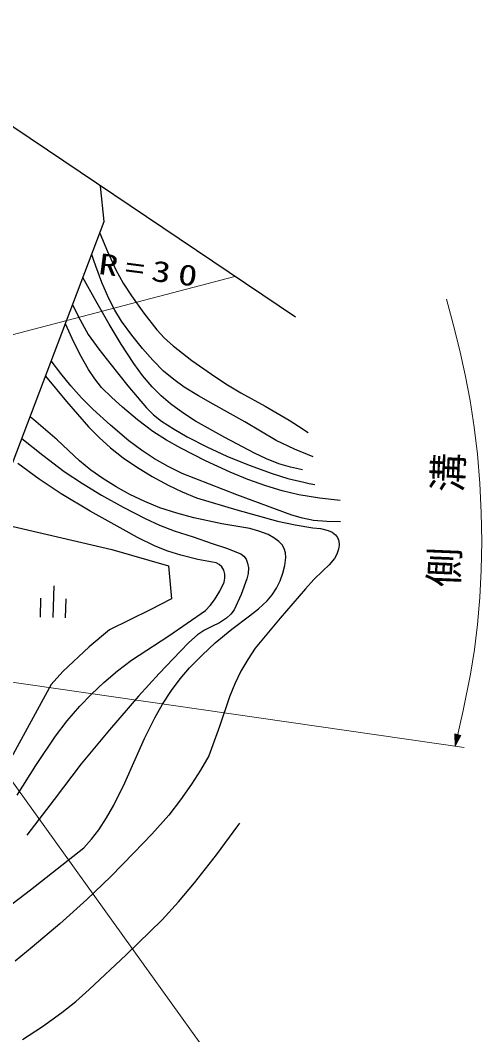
# Model space of a CAD drawing. Units: millimetres, scale not verified. Extents: x 40000 to 680000, y 20000 to 380000.
# Drawn here: x 309553 to 338734, y 244742 to 308880 of the extents above; entities that cross this region are included whole.
import ezdxf

# ---------------------------------------------------------------- set-up
doc = ezdxf.new("R2010")
doc.units = ezdxf.units.MM
doc.header["$LTSCALE"] = 1000
doc.layers.add('M-BGD', color=7, linetype='Continuous', lineweight=25)
doc.layers.add('M-BGD-HTXT', color=7, linetype='Continuous', lineweight=13)
doc.styles.add('ＭＳ ゴシック', font='')
doc.styles.get('ＭＳ ゴシック').set_extended_font_data('MS Gothic')

msp = doc.modelspace()

# ---------------------------------------------------------------- linework, layer by layer
at = {"layer": 'M-BGD'}
for p, q in [((326950, 290116), (299055, 308880)), ((314867, 296163), (314636, 298399)), ((307661, 277215), (314867, 296163)), ((307666, 277211), (315337, 275417)), ((315337, 275417), (318923, 274385)), ((318923, 274385), (319116, 272310)), ((311664, 273119), (311601, 271120)), ((310840, 272350), (310802, 271150)), ((312439, 272299), (312401, 271100)), ((319116, 272310), (317773, 271606)), ((317773, 271606), (315205, 270337)), ((315205, 270337), (313907, 269258)), ((313907, 269258), (312249, 267702)), ((312249, 267702), (311505, 266892)), ((311505, 266892), (308607, 261555))]:
    msp.add_line(p, q, dxfattribs=at)
for points in [[(314585, 295421), (315062, 294251), (315595, 293101), (316064, 292268), (316591, 291456), (317365, 290361), (318190, 289298), (318678, 288776), (319216, 288288), (320406, 287373), (321640, 286501), (322558, 285884), (323507, 285318), (325041, 284488), (326548, 283603), (327152, 283214), (327758, 282809)], [(328070, 281276), (326889, 281768), (325736, 282314), (323761, 283488), (321757, 284609), (320821, 285126), (319916, 285694), (319253, 286173), (318620, 286705), (317929, 287398), (317278, 288136), (316597, 288974), (315959, 289854), (315526, 290557), (315144, 291290), (314707, 292295), (314320, 293335), (314195, 293694), (314068, 294062)], [(327407, 280467), (326647, 280618), (325903, 280828), (325127, 281142), (324371, 281513), (322487, 282492), (320626, 283526), (319822, 284052), (319054, 284627), (318460, 285145), (317901, 285714), (317292, 286429), (316729, 287183), (315924, 288412), (315171, 289673), (314333, 291140), (313518, 292614)], [(312858, 290881), (313330, 289932), (313856, 289006), (314512, 288091), (315222, 287203), (316350, 285772), (317528, 284375), (317986, 283933), (318490, 283529), (319275, 283018), (320104, 282552), (321349, 281914), (322619, 281331), (324031, 280748), (325474, 280218), (326468, 279919), (327477, 279678), (327829, 279602), (328181, 279528)], [(329782, 278508), (328477, 278667), (327171, 278886), (326121, 279133), (325076, 279442), (323947, 279842), (322832, 280302), (321257, 281036), (319705, 281825), (318806, 282327), (317940, 282879), (316966, 283620), (316017, 284418), (315336, 285025), (314699, 285673), (314264, 286217), (313869, 286806), (313328, 287764), (312836, 288755), (312621, 289215), (312404, 289686)], [(329795, 277179), (328942, 277191), (328089, 277263), (327398, 277401), (326718, 277598), (323241, 278884), (319784, 280226), (318907, 280660), (318049, 281153), (317225, 281697), (316427, 282297), (315264, 283273), (314139, 284296), (313425, 285009), (312748, 285770), (312122, 286550), (311514, 287346)], [(311149, 286385), (312481, 284767), (313861, 283185), (314541, 282496), (315262, 281851), (316062, 281223), (316906, 280637), (317885, 280038), (318904, 279486), (319785, 279062), (320698, 278689), (323251, 277925), (325813, 277220), (326930, 276976), (328059, 276792), (328542, 276739), (329020, 276625), (329270, 276511), (329485, 276346), (329613, 276170), (329689, 275963), (329717, 275697), (329686, 275433), (329579, 275130), (329419, 274852), (329082, 274444), (328696, 274071), (328116, 273519), (327580, 272925), (325981, 271079), (324417, 269181), (323934, 268472), (323497, 267723), (323116, 266932), (322786, 266107), (322155, 264232), (321468, 262378), (320955, 261473), (320385, 260589), (319687, 259591), (318942, 258630), (317869, 257422), (316744, 256247), (315269, 254747), (313751, 253288), (312051, 251760), (310312, 250278), (309229, 249400)], [(306782, 251312), (310191, 253907), (313572, 256556), (314065, 257102), (314514, 257689), (315012, 258454), (315459, 259252), (316161, 260677), (316812, 262133), (317404, 263460), (318054, 264770), (318553, 265647), (319110, 266501), (319659, 267239), (320262, 267948), (321046, 268749), (321875, 269509), (322935, 270383), (324050, 271224), (324622, 271672), (325163, 272174), (325485, 272553), (325763, 272975), (325991, 273432), (326167, 273921), (326284, 274409), (326342, 274916), (326325, 275205), (326248, 275482), (326107, 275721), (325912, 275929), (325587, 276167), (325220, 276359), (324642, 276581), (324071, 276737), (322300, 277046), (320532, 277415), (319447, 277710), (318377, 278064), (317424, 278452), (316484, 278900), (315614, 279375), (314776, 279901), (314022, 280444), (313306, 281034), (311880, 282345), (310414, 283610), (310306, 283700), (310191, 283795)], [(309651, 282447), (310975, 281380), (312335, 280361), (313489, 279587), (314684, 278857), (316053, 278095), (317458, 277382), (318354, 276963), (319280, 276596), (320493, 276226), (321682, 275800), (322602, 275502), (323505, 275146), (323690, 274997), (323835, 274800), (323932, 274549), (323975, 274264), (323961, 273905), (323888, 273563), (323514, 272580), (323081, 271614), (322860, 271323), (322594, 271072), (322150, 270791), (321662, 270555), (321198, 270317), (320768, 270027), (320203, 269533), (319676, 268991), (318333, 267590), (317039, 266152), (315203, 264028), (313413, 261867), (311688, 259612), (309975, 257356)], [(309346, 259879), (310541, 261767), (311785, 263621), (312522, 264579), (313313, 265507), (314049, 266281), (314829, 267014), (315694, 267740), (316596, 268419), (318937, 269957), (321260, 271556), (321570, 271878), (321834, 272239), (322162, 272777), (322443, 273357), (322497, 273608), (322491, 273868), (322424, 274105), (322299, 274322), (322137, 274474), (321938, 274576), (320780, 274794), (319698, 275058), (318884, 275314), (318078, 275632), (316963, 276178), (315861, 276785), (313981, 277835), (312134, 278936), (310755, 279870), (309399, 280863)], [(309693, 244434), (310953, 245264), (312185, 246148), (313065, 246851), (313913, 247607), (316239, 249783), (318523, 252002), (319567, 253145), (320573, 254335), (321968, 256123), (323321, 257954), (323380, 258035), (323439, 258115)]]:
    msp.add_lwpolyline(points, dxfattribs=at)
at = {"layer": 'M-BGD-HTXT'}
for p, q in [((294132, 285080), (323122, 292691)), ((307807, 267210), (337620, 262901)), ((304753, 266700), (324302, 239533))]:
    msp.add_line(p, q, dxfattribs=at)
for points in [[(337052, 262984), (337570, 265246), (338031, 267529), (338282, 269098), (338475, 270687), (338620, 272393), (338705, 274113), (338734, 275934), (338703, 277755), (338611, 279603), (338458, 281447), (338262, 283146), (338006, 284835), (337695, 286464), (337323, 288091), (336924, 289661), (336503, 291237)], [(337070, 263058), (337065, 263732), (337375, 263659), (337070, 263060)], [(337188, 263558), (337157, 263429), (337170, 263563), (337206, 263554), (337157, 263429)]]:
    msp.add_lwpolyline(points, dxfattribs=at)
for points in [[(337052, 262984), (337407, 263670), (337042, 263757)], [(337087, 263133), (337086, 263698), (337341, 263638)], [(337105, 263206), (337107, 263664), (337308, 263617)], [(337122, 263281), (337128, 263630), (337274, 263596)], [(337139, 263354), (337149, 263597), (337240, 263575)]]:
    msp.add_lwpolyline(points, close=True, dxfattribs=at)

# ---------------------------------------------------------------- texts
at = {"layer": 'M-BGD-HTXT', "attachment_point": 7, "style": 'ＭＳ ゴシック'}
for s, insert, char_height, rotation in [('\\T1.39;\\W1.35;R=30', (314445, 292826), 1320, 352.6), ('\\T1.2;側\u3000溝', (337427, 272997), 1833, 87.6)]:
    msp.add_mtext(s, dxfattribs=dict(at, insert=insert, char_height=char_height, rotation=rotation))

doc.saveas('drawing.dxf')
